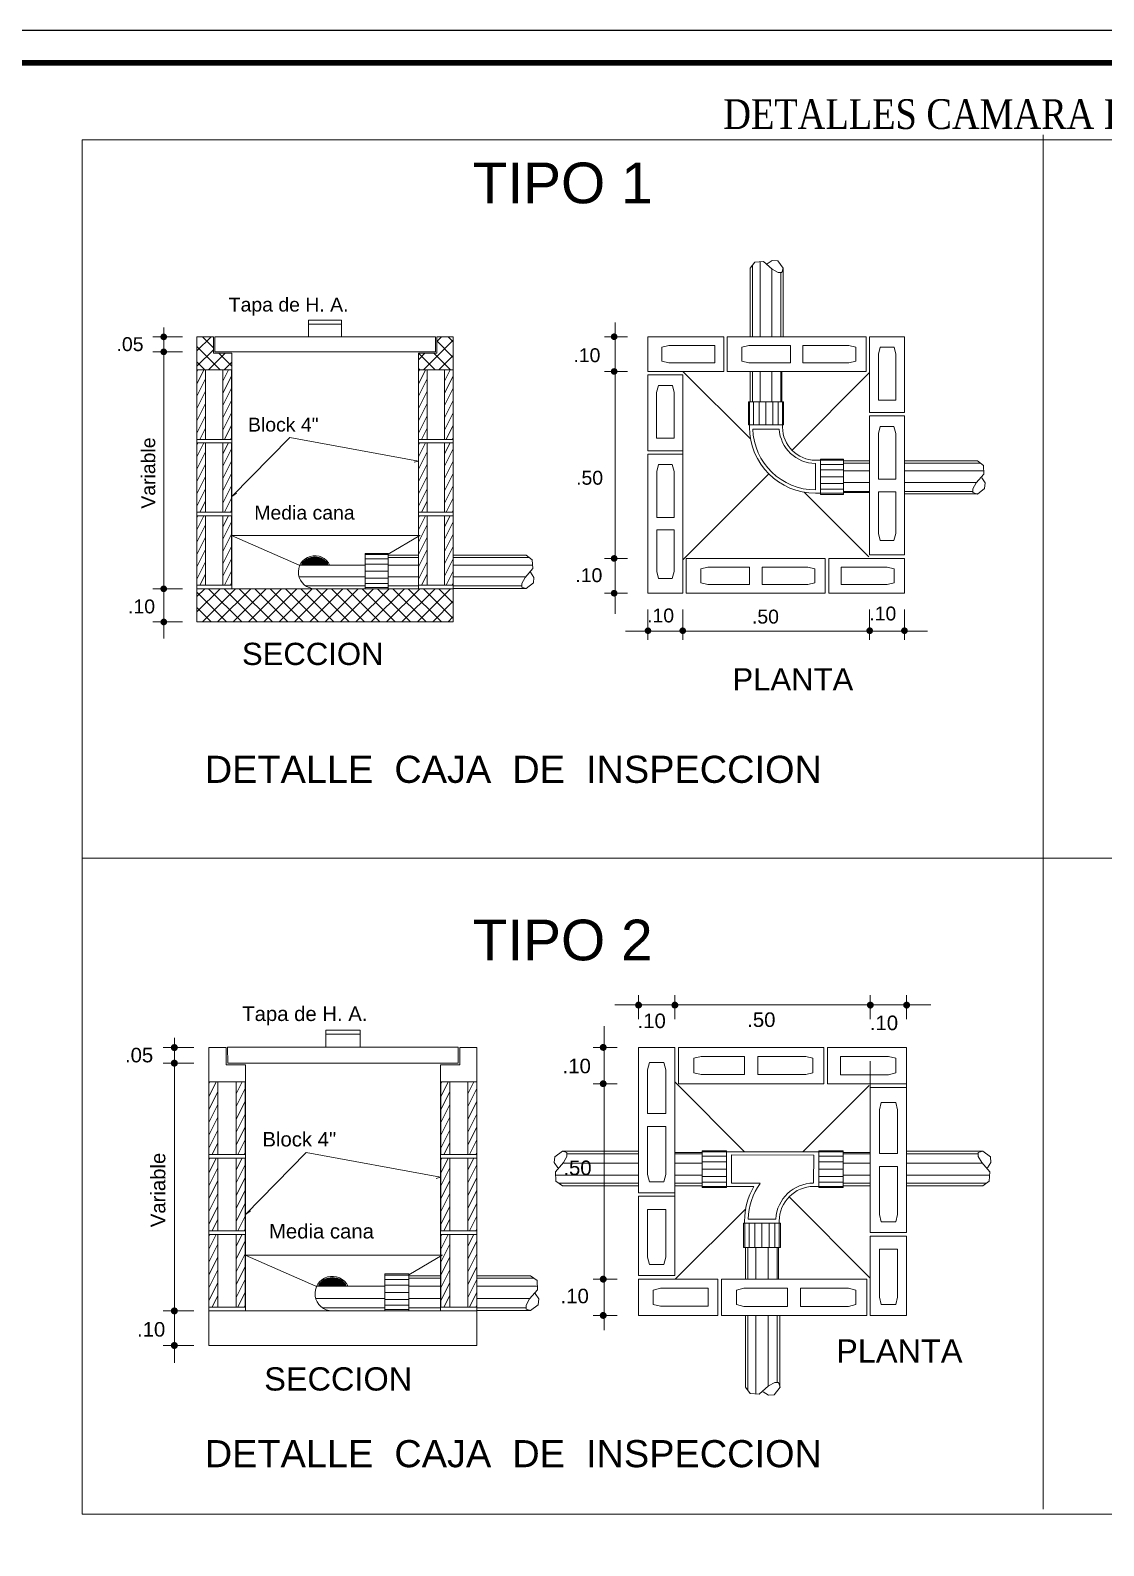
# Model space of a CAD drawing. Header units: feet. Extents: x 1019 to 2236, y -546 to 122.
# Drawn here: x 1082.9 to 1097.26, y -394.4 to -374.12 of the extents above; entities that cross this region are included whole.
import ezdxf

# ---------------------------------------------------------------- set-up
doc = ezdxf.new("R2010")
doc.units = ezdxf.units.FT
doc.header["$LTSCALE"] = 0.05
doc.header["$MEASUREMENT"] = 0
for name, color, linetype, lineweight in [('CLOSETS', 7, 'Continuous', 20), ('Interior - Furniture _Pen_No__81', 7, 'Continuous', 20), ('tarjeta', 7, 'Continuous', 20)]:
    doc.layers.add(name, color=color, linetype=linetype, lineweight=lineweight)
doc.layers.add('MARCO', color=1, linetype='Continuous')
doc.layers.add('TEXTM', color=2, linetype='Continuous')
doc.styles.add('Arch-Dim', font='romans.shx', dxfattribs={"width": 0.75})
doc.styles.add('R120', font='arial.ttf', dxfattribs={"height": 0.24})
doc.styles.add('RomanS', font='arial.ttf')

# ---------------------------------------------------------------- blocks, each defined once
blk = doc.blocks.new('*X120')
at = {"color": 0}
for p, q in [((10.296, 7.821), (10.5, 8.025)), ((10.296, 7.998), (10.324, 8.025)), ((11.046, 7.864), (11.207, 8.025)), ((11.046, 7.687), (11.296, 7.937)), ((10.296, 7.644), (10.546, 7.894)), ((11.046, 7.51), (11.296, 7.76)), ((10.296, 7.467), (10.546, 7.717)), ((10.296, 7.291), (10.546, 7.541)), ((11.046, 7.334), (11.296, 7.584)), ((10.296, 7.114), (10.546, 7.364)), ((11.046, 7.157), (11.296, 7.407)), ((10.384, 7.025), (10.546, 7.187)), ((11.091, 7.025), (11.296, 7.23)), ((11.268, 7.025), (11.296, 7.053))]:
    blk.add_line(p, q, dxfattribs=at)
blk = doc.blocks.new('038')
for p, q in [((0, 1), (1, 1)), ((1, 0), (0, 0))]:
    blk.add_line(p, q)
for points in [[(0.25, 0), (0, 0), (0, 1), (0.25, 1)], [(1, 0), (0.75, 0), (0.75, 1), (1, 1)]]:
    blk.add_lwpolyline(points, close=True)
blk.add_blockref('*X120', (-10.296, -7.025))
blk = doc.blocks.new('021')
at = {"linetype": 'Continuous'}
for p, q in [((0, 1), (0, 0)), ((1, 1), (0, 1)), ((0, 1), (0.4, 1)), ((1, 1), (1, 0)), ((0.155, 0.75), (0.105, 0.7)), ((0.455, 0.75), (0.155, 0.75)), ((0.875, 0.75), (0.545, 0.75)), ((0.875, 0.75), (0.925, 0.7)), ((0.105, 0.7), (0.105, 0.3)), ((0.925, 0.7), (0.925, 0.3)), ((0.155, 0.25), (0.105, 0.3)), ((0.155, 0.25), (0.455, 0.25)), ((0.545, 0.25), (0.875, 0.25)), ((0.925, 0.3), (0.875, 0.25)), ((0, 0), (0.4, 0))]:
    blk.add_line(p, q, dxfattribs=at)
for p, q in [((0.455, 0.25), (0.455, 0.75)), ((0.545, 0.25), (0.545, 0.75)), ((0, 0), (1, 0))]:
    blk.add_line(p, q)

msp = doc.modelspace()

# ---------------------------------------------------------------- linework, layer by layer
at = {"color": 0, "lineweight": 20}
for p, q in [((1085.126, -378.414), (1085.315, -378.224)), ((1085.436, -378.667), (1085.126, -378.356)), ((1085.126, -378.619), (1085.347, -378.398)), ((1085.347, -378.372), (1085.199, -378.224)), ((1088.16, -378.667), (1088.557, -378.27)), ((1088.335, -378.286), (1088.397, -378.224)), ((1088.557, -378.5), (1088.335, -378.279)), ((1088.557, -378.294), (1088.487, -378.224)), ((1085.231, -378.667), (1085.126, -378.562)), ((1085.283, -378.667), (1085.505, -378.446)), ((1085.592, -378.617), (1085.42, -378.446)), ((1085.489, -378.667), (1085.592, -378.564)), ((1088.091, -378.531), (1088.176, -378.446)), ((1088.313, -378.667), (1088.092, -378.446)), ((1088.519, -378.667), (1088.297, -378.446)), ((1088.365, -378.667), (1088.557, -378.476)), ((1088.108, -378.667), (1088.091, -378.65)), ((1085.126, -381.702), (1085.231, -381.596)), ((1085.126, -381.907), (1085.436, -381.596)), ((1085.521, -382.039), (1085.126, -381.644)), ((1085.199, -382.039), (1085.642, -381.596)), ((1085.726, -382.039), (1085.283, -381.596)), ((1085.404, -382.039), (1085.847, -381.596)), ((1085.932, -382.039), (1085.489, -381.596)), ((1085.61, -382.039), (1086.053, -381.596)), ((1086.137, -382.039), (1085.694, -381.596)), ((1085.815, -382.039), (1086.258, -381.596)), ((1086.343, -382.039), (1085.9, -381.596)), ((1086.021, -382.039), (1086.464, -381.596)), ((1086.548, -382.039), (1086.105, -381.596)), ((1086.226, -382.039), (1086.669, -381.596)), ((1086.754, -382.039), (1086.311, -381.596)), ((1086.432, -382.039), (1086.875, -381.596)), ((1086.959, -382.039), (1086.516, -381.596)), ((1086.637, -382.039), (1087.08, -381.596)), ((1087.164, -382.039), (1086.722, -381.596)), ((1086.843, -382.039), (1087.286, -381.596)), ((1087.37, -382.039), (1086.927, -381.596)), ((1087.048, -382.039), (1087.491, -381.596)), ((1087.575, -382.039), (1087.133, -381.596)), ((1087.254, -382.039), (1087.697, -381.596)), ((1087.781, -382.039), (1087.338, -381.596)), ((1087.459, -382.039), (1087.902, -381.596)), ((1087.986, -382.039), (1087.544, -381.596)), ((1087.665, -382.039), (1088.108, -381.596)), ((1088.192, -382.039), (1087.749, -381.596)), ((1087.87, -382.039), (1088.313, -381.596)), ((1088.397, -382.039), (1087.955, -381.596)), ((1088.076, -382.039), (1088.518, -381.596)), ((1088.557, -381.993), (1088.16, -381.596)), ((1088.557, -381.788), (1088.365, -381.596)), ((1088.281, -382.039), (1088.557, -381.763)), ((1085.315, -382.039), (1085.126, -381.849)), ((1088.487, -382.039), (1088.557, -381.969))]:
    msp.add_line(p, q, dxfattribs=at)
at = {"layer": 'CLOSETS', "lineweight": 20}
for p, q in [((1092.56, -377.264), (1092.56, -378.224)), ((1092.664, -378.224), (1092.664, -377.22)), ((1092.819, -378.224), (1092.819, -377.316)), ((1092.938, -378.224), (1092.938, -377.365)), ((1092.972, -378.224), (1092.972, -377.306)), ((1084.684, -382.263), (1084.684, -378.102)), ((1086.62, -378.002), (1087.063, -378.002)), ((1086.62, -378.224), (1086.62, -378.002)), ((1086.62, -378.054), (1087.063, -378.054)), ((1087.063, -378.002), (1087.063, -378.224)), ((1090.721, -381.93), (1090.721, -378.035)), ((1084.538, -378.226), (1084.933, -378.226)), ((1085.126, -378.667), (1085.126, -378.224)), ((1085.126, -378.224), (1085.347, -378.224)), ((1085.347, -378.224), (1085.347, -378.446)), ((1086.675, -378.224), (1086.454, -378.224)), ((1088.335, -378.224), (1088.335, -378.446)), ((1088.557, -378.224), (1088.335, -378.224)), ((1088.557, -378.667), (1088.557, -378.224)), ((1090.889, -378.224), (1090.581, -378.224)), ((1084.538, -378.426), (1084.933, -378.426)), ((1085.347, -378.446), (1085.592, -378.446)), ((1085.592, -378.446), (1085.592, -381.596)), ((1088.335, -378.446), (1088.091, -378.446)), ((1088.091, -381.596), (1088.091, -378.446)), ((1085.568, -378.667), (1085.126, -378.667)), ((1085.126, -378.667), (1085.592, -378.667)), ((1088.114, -378.667), (1088.557, -378.667)), ((1090.889, -378.689), (1090.581, -378.689)), ((1092.534, -379.59), (1091.629, -378.688)), ((1092.56, -378.689), (1092.56, -379.095)), ((1092.664, -379.095), (1092.664, -378.689)), ((1092.819, -379.095), (1092.819, -378.689)), ((1092.938, -379.095), (1092.938, -378.689)), ((1094.124, -378.703), (1093.091, -379.744)), ((1085.126, -378.939), (1085.126, -382.039)), ((1088.557, -382.039), (1088.557, -378.939)), ((1091.627, -378.999), (1091.627, -381.656)), ((1092.505, -379.405), (1092.505, -379.095)), ((1092.977, -379.095), (1092.505, -379.095)), ((1092.521, -379.095), (1092.521, -379.405)), ((1092.576, -379.095), (1092.576, -379.405)), ((1092.649, -379.095), (1092.649, -379.405)), ((1092.741, -379.095), (1092.741, -379.405)), ((1092.834, -379.095), (1092.834, -379.405)), ((1092.906, -379.095), (1092.906, -379.405)), ((1092.962, -379.095), (1092.962, -379.405)), ((1092.977, -379.405), (1092.977, -379.095)), ((1092.977, -379.405), (1092.505, -379.405)), ((1092.52, -379.433), (1092.52, -379.405)), ((1092.963, -379.433), (1092.963, -379.405)), ((1094.128, -380.636), (1094.128, -379.339)), ((1085.592, -380.362), (1086.37, -379.571)), ((1086.37, -379.571), (1088.09, -379.887)), ((1092.919, -379.459), (1092.565, -379.459)), ((1088.09, -379.887), (1088.035, -379.903)), ((1093.405, -380.274), (1093.402, -379.92)), ((1093.47, -379.876), (1093.405, -379.876)), ((1093.47, -379.861), (1093.78, -379.861)), ((1093.47, -380.333), (1093.47, -379.861)), ((1093.78, -379.877), (1093.47, -379.877)), ((1093.78, -379.932), (1093.47, -379.932)), ((1093.78, -380.004), (1093.47, -380.004)), ((1093.78, -380.333), (1093.78, -379.861)), ((1094.128, -379.916), (1093.78, -379.916)), ((1093.78, -380.02), (1094.128, -380.02)), ((1095.611, -379.916), (1094.593, -379.916)), ((1094.593, -380.02), (1095.655, -380.02)), ((1092.778, -380.058), (1091.629, -381.21)), ((1093.78, -380.097), (1093.47, -380.097)), ((1093.78, -380.19), (1093.47, -380.19)), ((1093.78, -380.175), (1094.128, -380.175)), ((1094.593, -380.175), (1095.559, -380.175)), ((1085.656, -380.316), (1085.592, -380.362)), ((1094.115, -381.168), (1093.25, -380.305)), ((1093.47, -380.318), (1093.405, -380.318)), ((1093.78, -380.262), (1093.47, -380.262)), ((1093.78, -380.318), (1093.47, -380.318)), ((1093.47, -380.333), (1093.78, -380.333)), ((1093.78, -380.294), (1094.128, -380.294)), ((1094.593, -380.294), (1095.509, -380.294)), ((1094.593, -380.328), (1095.569, -380.328)), ((1085.588, -380.885), (1086.493, -381.283)), ((1088.114, -380.883), (1085.589, -380.883)), ((1087.376, -381.125), (1087.686, -381.125)), ((1087.376, -381.596), (1087.376, -381.125)), ((1087.686, -381.14), (1087.376, -381.14)), ((1087.686, -381.196), (1087.376, -381.196)), ((1087.686, -381.596), (1087.686, -381.125)), ((1088.091, -381.179), (1087.686, -381.179)), ((1089.574, -381.179), (1088.557, -381.179)), ((1090.889, -381.191), (1090.581, -381.191)), ((1086.493, -381.283), (1087.376, -381.283)), ((1086.493, -381.438), (1087.375, -381.438)), ((1087.686, -381.268), (1087.376, -381.268)), ((1087.686, -381.36), (1087.376, -381.36)), ((1087.686, -381.283), (1088.091, -381.283)), ((1087.686, -381.438), (1088.091, -381.438)), ((1088.557, -381.283), (1089.619, -381.283)), ((1088.557, -381.438), (1089.523, -381.438)), ((1084.538, -381.597), (1084.933, -381.597)), ((1085.126, -382.039), (1085.126, -381.596)), ((1085.126, -381.596), (1088.557, -381.596)), ((1086.579, -381.557), (1087.375, -381.557)), ((1087.686, -381.453), (1087.376, -381.453)), ((1087.686, -381.525), (1087.376, -381.525)), ((1087.686, -381.581), (1087.376, -381.581)), ((1087.686, -381.557), (1088.091, -381.557)), ((1088.557, -381.557), (1089.473, -381.557)), ((1088.557, -381.591), (1089.532, -381.591)), ((1088.557, -382.039), (1088.557, -381.596)), ((1090.889, -381.656), (1090.581, -381.656)), ((1084.538, -382.041), (1084.933, -382.041)), ((1085.126, -382.039), (1088.557, -382.039)), ((1091.162, -381.872), (1091.162, -382.281)), ((1091.627, -381.872), (1091.627, -382.281)), ((1094.128, -381.872), (1094.128, -382.281)), ((1094.593, -381.872), (1094.593, -382.281)), ((1090.859, -382.162), (1094.903, -382.162))]:
    msp.add_line(p, q, dxfattribs=at)
for points in [[(1092.346, -377.217, 0, 0, 0), (1092.346, -377.499, 0.133, 0, 0), (1092.346, -377.641, 0, 0, 0)], [(1095.334, -380.441, 0, 0, 0), (1095.752, -380.441, 0.133, 0, 0), (1095.96, -380.441, 0, 0, 0)], [(1086.821, -380.754, 0, 0, 0), (1087.059, -381.098, 0.133, 0, 0), (1087.178, -381.269, 0, 0, 0)], [(1089.297, -381.705, 0, 0, 0), (1089.715, -381.705, 0.133, 0, 0), (1089.924, -381.705, 0, 0, 0)]]:
    msp.add_lwpolyline(points, format="xyseb", dxfattribs=at)
for points in [[(1092.529, -378.224), (1092.529, -377.306), (1092.59, -377.224), (1092.707, -377.217), (1092.825, -377.321), (1092.905, -377.365), (1092.954, -377.365), (1092.973, -377.306), (1092.899, -377.209), (1092.825, -377.202), (1092.757, -377.247)], [(1092.529, -379.095), (1092.529, -378.689)], [(1092.953, -379.095), (1092.953, -378.689)], [(1093.78, -379.885), (1094.128, -379.885)], [(1094.593, -379.885), (1095.569, -379.885), (1095.65, -379.946), (1095.658, -380.063), (1095.554, -380.18), (1095.509, -380.261), (1095.509, -380.31), (1095.569, -380.329), (1095.665, -380.255), (1095.673, -380.18), (1095.628, -380.112)], [(1093.78, -380.309), (1094.128, -380.309)], [(1087.686, -381.135), (1088.11, -380.885)], [(1087.686, -381.148), (1088.091, -381.148)], [(1088.557, -381.148), (1089.532, -381.148), (1089.614, -381.209), (1089.621, -381.326), (1089.517, -381.444), (1089.473, -381.524), (1089.473, -381.574), (1089.532, -381.592), (1089.629, -381.518), (1089.636, -381.444), (1089.592, -381.376)]]:
    msp.add_lwpolyline(points, dxfattribs=at)
at = {"layer": 'CLOSETS', "lineweight": 20, "const_width": 0.0443}
for points in [[(1084.66, -378.226, 1), (1084.705, -378.226, 1)], [(1090.687, -378.224, 1), (1090.732, -378.224, 1)], [(1084.66, -378.426, 1), (1084.705, -378.426, 1)], [(1090.687, -378.689, 1), (1090.732, -378.689, 1)], [(1090.687, -381.191, 1), (1090.732, -381.191, 1)], [(1084.66, -381.597, 1), (1084.705, -381.597, 1)], [(1090.687, -381.656, 1), (1090.732, -381.656, 1)], [(1084.66, -382.041, 1), (1084.705, -382.041, 1)], [(1091.14, -382.158, 1), (1091.184, -382.158, 1)], [(1091.605, -382.158, 1), (1091.649, -382.158, 1)], [(1094.106, -382.158, 1), (1094.151, -382.158, 1)], [(1094.571, -382.158, 1), (1094.616, -382.158, 1)]]:
    msp.add_lwpolyline(points, format="xyb", close=True, dxfattribs=at)
at = {"layer": 'CLOSETS', "lineweight": 20}
for points in [[(1085.366, -378.426), (1088.317, -378.426), (1088.317, -378.224), (1085.364, -378.224)], [(1091.162, -378.689), (1091.162, -378.224), (1092.176, -378.224), (1092.176, -378.689)], [(1092.055, -378.341), (1091.441, -378.341), (1091.348, -378.364), (1091.348, -378.55), (1091.441, -378.573), (1092.055, -378.573)], [(1094.593, -378.224), (1094.128, -378.224), (1094.128, -379.238), (1094.593, -379.238)], [(1094.245, -379.071), (1094.245, -378.457), (1094.268, -378.364), (1094.454, -378.364), (1094.477, -378.457), (1094.477, -379.071)], [(1091.627, -378.736), (1091.162, -378.736), (1091.162, -379.749), (1091.627, -379.749)], [(1091.278, -379.582), (1091.278, -378.968), (1091.302, -378.875), (1091.488, -378.875), (1091.511, -378.968), (1091.511, -379.582)], [(1094.593, -381.656), (1094.593, -381.191), (1093.58, -381.191), (1093.58, -381.656)], [(1093.747, -381.307), (1094.361, -381.307), (1094.454, -381.33), (1094.454, -381.516), (1094.361, -381.539), (1093.747, -381.539)]]:
    msp.add_lwpolyline(points, close=True, dxfattribs=at)
for centre, radius, start, end in [((1093.405, -379.433), 0.886, 180, 270), ((1093.405, -379.433), 0.841, 181.7674, 270), ((1093.405, -379.433), 0.487, 183.0537, 269.6299), ((1093.405, -379.433), 0.443, 180, 270), ((1086.705, -381.375), 0.221, 24.5361, 270), ((1086.705, -381.375), 0.205, 26.6366, 153.3634)]:
    msp.add_arc(centre, radius, start, end, dxfattribs=at)
for points in [[(1086.592, -381.283), (1086.584, -381.209), (1086.558, -381.283), (1086.546, -381.245)], [(1086.641, -381.283), (1086.64, -381.18), (1086.592, -381.283), (1086.584, -381.209)], [(1086.705, -381.283), (1086.705, -381.17), (1086.641, -381.283), (1086.64, -381.18)], [(1086.705, -381.283), (1086.705, -381.17), (1086.768, -381.283), (1086.769, -381.18)], [(1086.768, -381.283), (1086.769, -381.18), (1086.818, -381.283), (1086.825, -381.209)], [(1086.818, -381.283), (1086.825, -381.209), (1086.851, -381.283), (1086.863, -381.245)], [(1086.558, -381.283), (1086.546, -381.245), (1086.521, -381.283)], [(1086.851, -381.283), (1086.863, -381.245), (1086.888, -381.283)]]:
    msp.add_solid(points, dxfattribs=at)
at = {"layer": 'Interior - Furniture _Pen_No__81'}
for p, q in [((1096.451, -375.521), (1096.451, -393.913)), ((1083.591, -385.201), (1110.861, -385.201))]:
    msp.add_line(p, q, dxfattribs=at)
msp.add_lwpolyline([(1083.591, -375.59), (1110.861, -375.59), (1110.861, -393.982), (1083.591, -393.982)], close=True, dxfattribs=at)
at = {"layer": 'MARCO'}
msp.add_lwpolyline([(1054.272, -374.123), (1118.772, -374.123), (1118.772, -416.123), (1054.272, -416.123)], close=True, dxfattribs=at)
at = {"layer": 'MARCO', "const_width": 0.075}
msp.add_lwpolyline([(1111.6, -374.557), (1054.706, -374.557), (1054.706, -415.689), (1111.6, -415.689)], close=True, dxfattribs=at)
at = {"layer": 'tarjeta', "lineweight": 20}
for p, q in [((1091.036, -387.356), (1091.036, -387.034)), ((1091.522, -387.356), (1091.522, -387.034)), ((1094.137, -387.356), (1094.137, -387.034)), ((1094.623, -387.356), (1094.623, -387.034)), ((1090.719, -387.164), (1094.947, -387.164)), ((1086.85, -387.502), (1087.313, -387.502)), ((1086.85, -387.733), (1086.85, -387.502)), ((1087.313, -387.502), (1087.313, -387.733)), ((1090.575, -387.448), (1090.575, -391.519)), ((1084.826, -391.955), (1084.826, -387.606)), ((1086.85, -387.557), (1087.313, -387.557)), ((1084.673, -387.736), (1085.086, -387.736)), ((1085.287, -388.197), (1085.287, -387.734)), ((1085.287, -387.734), (1085.519, -387.734)), ((1085.519, -387.734), (1085.519, -387.966)), ((1086.907, -387.733), (1086.676, -387.733)), ((1088.643, -387.734), (1088.643, -387.966)), ((1088.874, -387.734), (1088.643, -387.734)), ((1088.874, -388.197), (1088.874, -387.734)), ((1090.751, -387.734), (1090.429, -387.734)), ((1091.036, -388.346), (1091.036, -387.918)), ((1091.522, -390.511), (1091.522, -387.734)), ((1091.522, -388.346), (1091.522, -387.918)), ((1094.137, -388.346), (1094.137, -387.918)), ((1094.623, -388.346), (1094.623, -387.918)), ((1084.673, -387.945), (1085.086, -387.945)), ((1085.519, -387.966), (1085.775, -387.966)), ((1085.775, -387.966), (1085.775, -391.259)), ((1088.643, -387.966), (1088.387, -387.966)), ((1088.387, -391.259), (1088.387, -387.966)), ((1085.75, -388.197), (1085.287, -388.197)), ((1085.287, -388.197), (1085.775, -388.197)), ((1088.411, -388.197), (1088.874, -388.197)), ((1090.751, -388.22), (1090.429, -388.22)), ((1092.454, -389.132), (1091.524, -388.2)), ((1094.123, -388.244), (1093.232, -389.133)), ((1085.287, -388.482), (1085.287, -391.722)), ((1088.874, -391.722), (1088.874, -388.482)), ((1094.137, -388.8), (1094.137, -390.156)), ((1085.775, -389.969), (1086.588, -389.142)), ((1086.588, -389.142), (1088.387, -389.472)), ((1091.036, -389.122), (1090.016, -389.122)), ((1091.886, -389.117), (1091.886, -389.61)), ((1092.211, -389.117), (1091.886, -389.117)), ((1091.886, -389.133), (1092.211, -389.133)), ((1092.211, -389.117), (1092.211, -389.61)), ((1092.211, -389.132), (1093.448, -389.133)), ((1093.448, -389.132), (1093.381, -389.132)), ((1093.448, -389.117), (1093.772, -389.117)), ((1093.448, -389.117), (1093.448, -389.61)), ((1093.772, -389.133), (1093.448, -389.133)), ((1093.772, -389.117), (1093.772, -389.61)), ((1094.623, -389.122), (1095.643, -389.122)), ((1091.036, -389.282), (1090.027, -389.282)), ((1091.036, -389.158), (1090.078, -389.158)), ((1091.886, -389.158), (1091.522, -389.158)), ((1091.886, -389.282), (1091.522, -389.282)), ((1091.886, -389.191), (1092.211, -389.191)), ((1091.886, -389.266), (1092.211, -389.266)), ((1092.278, -389.173), (1092.281, -389.553)), ((1092.278, -389.173), (1093.381, -389.174)), ((1093.381, -389.174), (1093.378, -389.548)), ((1093.772, -389.191), (1093.448, -389.191)), ((1093.772, -389.266), (1093.448, -389.266)), ((1093.772, -389.158), (1094.137, -389.158)), ((1093.772, -389.282), (1094.137, -389.282)), ((1094.623, -389.158), (1095.58, -389.158)), ((1094.623, -389.282), (1095.632, -389.282)), ((1088.387, -389.472), (1088.328, -389.489)), ((1091.036, -389.444), (1089.926, -389.444)), ((1089.973, -389.553), (1091.036, -389.553)), ((1091.886, -389.444), (1091.522, -389.444)), ((1091.522, -389.553), (1091.886, -389.553)), ((1091.886, -389.363), (1092.211, -389.363)), ((1091.886, -389.46), (1092.211, -389.46)), ((1091.886, -389.536), (1092.211, -389.536)), ((1092.281, -389.553), (1092.661, -389.553)), ((1093.772, -389.363), (1093.448, -389.363)), ((1093.772, -389.46), (1093.448, -389.46)), ((1093.772, -389.536), (1093.448, -389.536)), ((1093.772, -389.444), (1094.137, -389.444)), ((1094.137, -389.553), (1093.772, -389.553)), ((1094.623, -389.444), (1095.733, -389.444)), ((1095.686, -389.553), (1094.623, -389.553)), ((1091.886, -389.594), (1092.211, -389.594)), ((1092.211, -389.61), (1091.886, -389.61)), ((1092.211, -389.595), (1092.579, -389.594)), ((1094.133, -390.821), (1093.052, -389.732)), ((1093.448, -389.595), (1093.381, -389.595)), ((1093.772, -389.594), (1093.448, -389.594)), ((1093.448, -389.61), (1093.772, -389.61)), ((1085.842, -389.92), (1085.775, -389.969)), ((1092.47, -389.893), (1091.524, -390.837)), ((1092.44, -390.087), (1092.44, -390.411)), ((1092.933, -390.087), (1092.44, -390.087)), ((1092.455, -390.058), (1092.455, -390.087)), ((1092.456, -390.411), (1092.456, -390.087)), ((1092.873, -390.031), (1092.502, -390.031)), ((1092.514, -390.411), (1092.514, -390.087)), ((1092.59, -390.411), (1092.59, -390.087)), ((1092.687, -390.411), (1092.687, -390.087)), ((1092.784, -390.411), (1092.784, -390.087)), ((1092.859, -390.411), (1092.859, -390.087)), ((1092.917, -390.411), (1092.917, -390.087)), ((1092.918, -390.058), (1092.918, -390.087)), ((1092.933, -390.087), (1092.933, -390.411)), ((1085.77, -390.515), (1086.717, -390.931)), ((1088.411, -390.513), (1085.772, -390.513)), ((1092.933, -390.411), (1092.44, -390.411)), ((1092.497, -390.835), (1092.497, -390.411)), ((1092.606, -390.411), (1092.606, -390.835)), ((1092.768, -390.411), (1092.768, -390.835)), ((1092.892, -390.411), (1092.892, -390.835)), ((1087.64, -390.766), (1087.964, -390.766)), ((1087.64, -391.259), (1087.64, -390.766)), ((1087.964, -391.259), (1087.964, -390.766)), ((1086.717, -390.931), (1087.64, -390.931)), ((1087.964, -390.782), (1087.64, -390.782)), ((1087.964, -390.84), (1087.64, -390.84)), ((1087.964, -390.916), (1087.64, -390.916)), ((1088.387, -390.823), (1087.964, -390.823)), ((1087.964, -390.931), (1088.387, -390.931)), ((1089.636, -390.823), (1088.874, -390.823)), ((1088.874, -390.931), (1089.682, -390.931)), ((1090.751, -390.835), (1090.429, -390.835)), ((1086.716, -391.094), (1087.639, -391.094)), ((1087.964, -391.012), (1087.64, -391.012)), ((1087.964, -391.109), (1087.64, -391.109)), ((1087.964, -391.094), (1088.387, -391.094)), ((1088.874, -391.094), (1089.582, -391.094)), ((1084.673, -391.26), (1085.086, -391.26)), ((1085.287, -391.722), (1085.287, -391.259)), ((1085.287, -391.259), (1088.874, -391.259)), ((1086.807, -391.218), (1087.639, -391.218)), ((1087.964, -391.185), (1087.64, -391.185)), ((1087.964, -391.243), (1087.64, -391.243)), ((1087.964, -391.218), (1088.387, -391.218)), ((1088.874, -391.218), (1089.53, -391.218)), ((1088.874, -391.254), (1089.592, -391.254)), ((1088.874, -391.722), (1088.874, -391.259)), ((1090.751, -391.321), (1090.429, -391.321)), ((1092.497, -392.325), (1092.497, -391.321)), ((1092.606, -391.321), (1092.606, -392.371)), ((1092.768, -391.321), (1092.768, -392.271)), ((1092.892, -391.321), (1092.892, -392.219)), ((1092.928, -391.321), (1092.928, -392.281)), ((1084.673, -391.723), (1085.086, -391.723)), ((1085.287, -391.722), (1088.874, -391.722))]:
    msp.add_line(p, q, dxfattribs=at)
at = {"layer": 'tarjeta', "lineweight": 20, "const_width": 0.0463}
for points in [[(1091.013, -387.168, -1), (1091.059, -387.168, -1)], [(1091.499, -387.168, -1), (1091.545, -387.168, -1)], [(1094.114, -387.168, -1), (1094.16, -387.168, -1)], [(1094.6, -387.168, -1), (1094.646, -387.168, -1)], [(1084.801, -387.736, 1), (1084.848, -387.736, 1)], [(1090.54, -387.734, -1), (1090.586, -387.734, -1)], [(1084.801, -387.945, 1), (1084.848, -387.945, 1)], [(1090.54, -388.22, -1), (1090.586, -388.22, -1)], [(1090.54, -390.835, -1), (1090.586, -390.835, -1)], [(1084.801, -391.26, 1), (1084.848, -391.26, 1)], [(1090.54, -391.321, -1), (1090.586, -391.321, -1)], [(1084.801, -391.723, 1), (1084.848, -391.723, 1)]]:
    msp.add_lwpolyline(points, format="xyb", close=True, dxfattribs=at)
at = {"layer": 'tarjeta', "lineweight": 20}
for points in [[(1085.538, -387.945), (1088.624, -387.945), (1088.624, -387.733), (1085.537, -387.733)], [(1094.623, -387.734), (1094.623, -388.22), (1093.563, -388.22), (1093.563, -387.734)], [(1093.738, -388.099), (1094.38, -388.099), (1094.477, -388.074), (1094.477, -387.88), (1094.38, -387.856), (1093.738, -387.856)], [(1091.522, -390.786), (1091.036, -390.786), (1091.036, -389.727), (1091.522, -389.727)], [(1091.157, -389.902), (1091.157, -390.543), (1091.182, -390.641), (1091.376, -390.641), (1091.4, -390.543), (1091.4, -389.902)], [(1094.623, -391.321), (1094.137, -391.321), (1094.137, -390.261), (1094.623, -390.261)], [(1094.258, -390.436), (1094.258, -391.078), (1094.283, -391.175), (1094.477, -391.175), (1094.501, -391.078), (1094.501, -390.436)], [(1091.036, -390.835), (1091.036, -391.321), (1092.096, -391.321), (1092.096, -390.835)], [(1091.969, -391.199), (1091.328, -391.199), (1091.23, -391.175), (1091.23, -390.981), (1091.328, -390.956), (1091.969, -390.956)]]:
    msp.add_lwpolyline(points, close=True, dxfattribs=at)
for points in [[(1091.036, -389.585), (1090.016, -389.585), (1089.931, -389.522), (1089.923, -389.399), (1090.032, -389.276), (1090.078, -389.192), (1090.078, -389.141), (1090.016, -389.121), (1089.915, -389.199), (1089.908, -389.276), (1089.954, -389.347)], [(1091.886, -389.141), (1091.522, -389.141)], [(1093.772, -389.141), (1094.137, -389.141)], [(1094.623, -389.585), (1095.643, -389.585), (1095.728, -389.522), (1095.736, -389.399), (1095.627, -389.276), (1095.58, -389.192), (1095.58, -389.141), (1095.643, -389.121), (1095.743, -389.199), (1095.751, -389.276), (1095.705, -389.347)], [(1091.886, -389.585), (1091.522, -389.585)], [(1093.772, -389.585), (1094.137, -389.585)], [(1087.964, -390.776), (1088.407, -390.515)], [(1092.465, -390.411), (1092.465, -390.835)], [(1092.909, -390.411), (1092.909, -390.835)], [(1087.964, -390.791), (1088.387, -390.791)], [(1088.874, -390.791), (1089.592, -390.791), (1089.677, -390.854), (1089.685, -390.977), (1089.577, -391.1), (1089.53, -391.184), (1089.53, -391.235), (1089.592, -391.255), (1089.693, -391.177), (1089.701, -391.1), (1089.654, -391.029)], [(1092.465, -391.321), (1092.465, -392.281), (1092.528, -392.366), (1092.651, -392.374), (1092.774, -392.265), (1092.858, -392.219), (1092.909, -392.219), (1092.929, -392.281), (1092.851, -392.382), (1092.774, -392.39), (1092.703, -392.343)]]:
    msp.add_lwpolyline(points, dxfattribs=at)
for points in [[(1090.341, -389.579, 0, 0, 0), (1089.904, -389.579, 0.139, 0, 0), (1089.686, -389.579, 0, 0, 0)], [(1087.059, -390.379, 0, 0, 0), (1087.308, -390.738, 0.139, 0, 0), (1087.432, -390.917, 0, 0, 0)], [(1092.273, -392.373, 0, 0, 0), (1092.273, -392.079, 0.139, 0, 0), (1092.273, -391.931, 0, 0, 0)]]:
    msp.add_lwpolyline(points, format="xyseb", dxfattribs=at)
for centre, radius, start, end in [((1093.381, -390.058), 0.879, 144.9808, 178.2326), ((1093.381, -390.058), 0.509, 90.3701, 176.9463), ((1093.381, -390.058), 0.926, 149.9804, 180), ((1093.381, -390.058), 0.463, 90, 180), ((1086.938, -391.028), 0.231, 24.5361, 270), ((1086.938, -391.028), 0.214, 26.6366, 153.3634)]:
    msp.add_arc(centre, radius, start, end, dxfattribs=at)
for points in [[(1086.785, -390.931), (1086.772, -390.892), (1086.747, -390.931)], [(1086.82, -390.931), (1086.812, -390.854), (1086.785, -390.931), (1086.772, -390.892)], [(1086.872, -390.931), (1086.87, -390.824), (1086.82, -390.931), (1086.812, -390.854)], [(1086.938, -390.931), (1086.938, -390.813), (1086.872, -390.931), (1086.87, -390.824)], [(1086.938, -390.931), (1086.938, -390.813), (1087.005, -390.931), (1087.006, -390.824)], [(1087.005, -390.931), (1087.006, -390.824), (1087.056, -390.931), (1087.064, -390.854)], [(1087.056, -390.931), (1087.064, -390.854), (1087.091, -390.931), (1087.104, -390.892)], [(1087.091, -390.931), (1087.104, -390.892), (1087.13, -390.931)]]:
    msp.add_solid(points, dxfattribs=at)

# ---------------------------------------------------------------- block references
at = {"layer": 'CLOSETS', "lineweight": 20}
for name, p, xscale, yscale, zscale in [('021', (1092.222, -378.689), 1.859783757304375, 0.4649459393259814, 1.859783757304375), ('038', (1085.126, -379.597), 0.4649459393260189, 0.9298918786520377, 0.4649459393260189), ('038', (1088.092, -379.597), 0.4649459393260189, 0.9298918786520377, 0.4649459393260189), ('038', (1085.126, -380.573), 0.4649459393260189, 0.9298918786520377, 0.4649459393260189), ('038', (1088.092, -380.573), 0.4649459393260189, 0.9298918786520377, 0.4649459393260189), ('038', (1085.126, -381.55), 0.4649459393260189, 0.9298918786520377, 0.4649459393260189), ('038', (1088.092, -381.55), 0.4649459393260189, 0.9298918786520377, 0.4649459393260189), ('021', (1091.674, -381.656), 1.859783757304375, 0.4649459393259814, 1.859783757304375)]:
    msp.add_blockref(name, p, dxfattribs=dict(at, xscale=xscale, yscale=yscale, zscale=zscale))
at = {"layer": 'CLOSETS', "lineweight": 20, "xscale": 1.859783757304112, "yscale": 0.4649459393259814, "zscale": 1.859783757304112, "rotation": 90}
for p in [(1094.593, -381.144), (1091.627, -381.656)]:
    msp.add_blockref('021', p, dxfattribs=at)
at = {"layer": 'tarjeta', "lineweight": 20, "yscale": 0.4860302740805128}
for p, xscale, zscale, rotation in [((1091.522, -387.734), -1.944121096323032, 1.944121096323032, 90), ((1091.571, -387.734), -1.94412109632598, 1.94412109632598, 180), ((1094.623, -388.269), -1.944121096323032, 1.944121096323032, 90), ((1092.144, -390.835), -1.94412109632598, 1.94412109632598, 180)]:
    msp.add_blockref('021', p, dxfattribs=dict(at, xscale=xscale, zscale=zscale, rotation=rotation))
at = {"layer": 'tarjeta', "lineweight": 20, "xscale": 0.486030274081495, "yscale": 0.9720605481610254, "zscale": 0.486030274081495}
for p in [(1085.287, -389.169), (1088.388, -389.169), (1085.287, -390.19), (1088.388, -390.19), (1085.287, -391.21), (1088.388, -391.21)]:
    msp.add_blockref('038', p, dxfattribs=at)

# ---------------------------------------------------------------- texts
at = {"ltscale": 0.15, "insert": (1092.171, -375.045), "char_height": 0.39886, "width": 27.33948, "attachment_point": 1, "style": 'Arch-Dim'}
msp.add_mtext('{\\fRomantic|b0|i0|c2|p2;\\W0.85;DETALLES CAMARA DE INSPECCION  (CI)}', dxfattribs=at)
at = {"layer": 'CLOSETS', "lineweight": 20, "style": 'RomanS'}
for s, height, p in [('Tapa de H. A.', 0.18598, (1085.552, -377.887)), ('.05', 0.186, (1084.051, -378.416)), ('.10', 0.186, (1090.164, -378.564)), ('Block 4"', 0.186, (1085.81, -379.493)), ('.50', 0.186, (1090.2, -380.204)), ('Media cana', 0.186, (1085.894, -380.671)), ('.10', 0.186, (1090.19, -381.508)), ('.10', 0.186, (1084.205, -381.926)), ('.10', 0.186, (1094.123, -382.021)), ('.10', 0.186, (1091.15, -382.047)), ('.50', 0.186, (1092.553, -382.062)), ('SECCION', 0.2976, (1085.729, -382.617)), ('PLANTA', 0.2976, (1092.292, -382.957))]:
    msp.add_text(s, height=height, dxfattribs=at).set_placement(p)
msp.add_text('Variable', height=0.186, rotation=90, dxfattribs=at).set_placement((1084.568, -380.525))
at = {"layer": 'tarjeta', "lineweight": 20, "style": 'RomanS'}
for s, height, p in [('Tapa de H. A.', 0.19441, (1085.733, -387.381)), ('.10', 0.1944, (1091.023, -387.476)), ('.50', 0.1944, (1092.49, -387.46)), ('.10', 0.1944, (1094.131, -387.503)), ('.05', 0.1944, (1084.164, -387.934)), ('.10', 0.1944, (1090.02, -388.08)), ('Block 4"', 0.1944, (1086.003, -389.06)), ('.50', 0.1944, (1090.03, -389.443)), ('Media cana', 0.1944, (1086.091, -390.291)), ('.10', 0.1944, (1089.993, -391.158)), ('.10', 0.1944, (1084.325, -391.604)), ('PLANTA', 0.3111, (1093.68, -391.951)), ('SECCION', 0.3111, (1086.027, -392.326))]:
    msp.add_text(s, height=height, dxfattribs=at).set_placement(p)
msp.add_text('Variable', height=0.1944, rotation=90, dxfattribs=at).set_placement((1084.704, -390.14))
at = {"layer": 'TEXTM', "color": 4, "ltscale": 0.05, "style": 'R120'}
for s, height, p in [('TIPO 1', 0.5446, (1088.815, -376.438)), ('DETALLE  CAJA  DE  INSPECCION', 0.36305, (1085.232, -384.194, 55.715)), ('TIPO 2', 0.5446, (1088.815, -386.569)), ('DETALLE  CAJA  DE  INSPECCION', 0.36305, (1085.232, -393.352, 55.715))]:
    msp.add_text(s, height=height, dxfattribs=at).set_placement(p)

doc.saveas('drawing.dxf')
